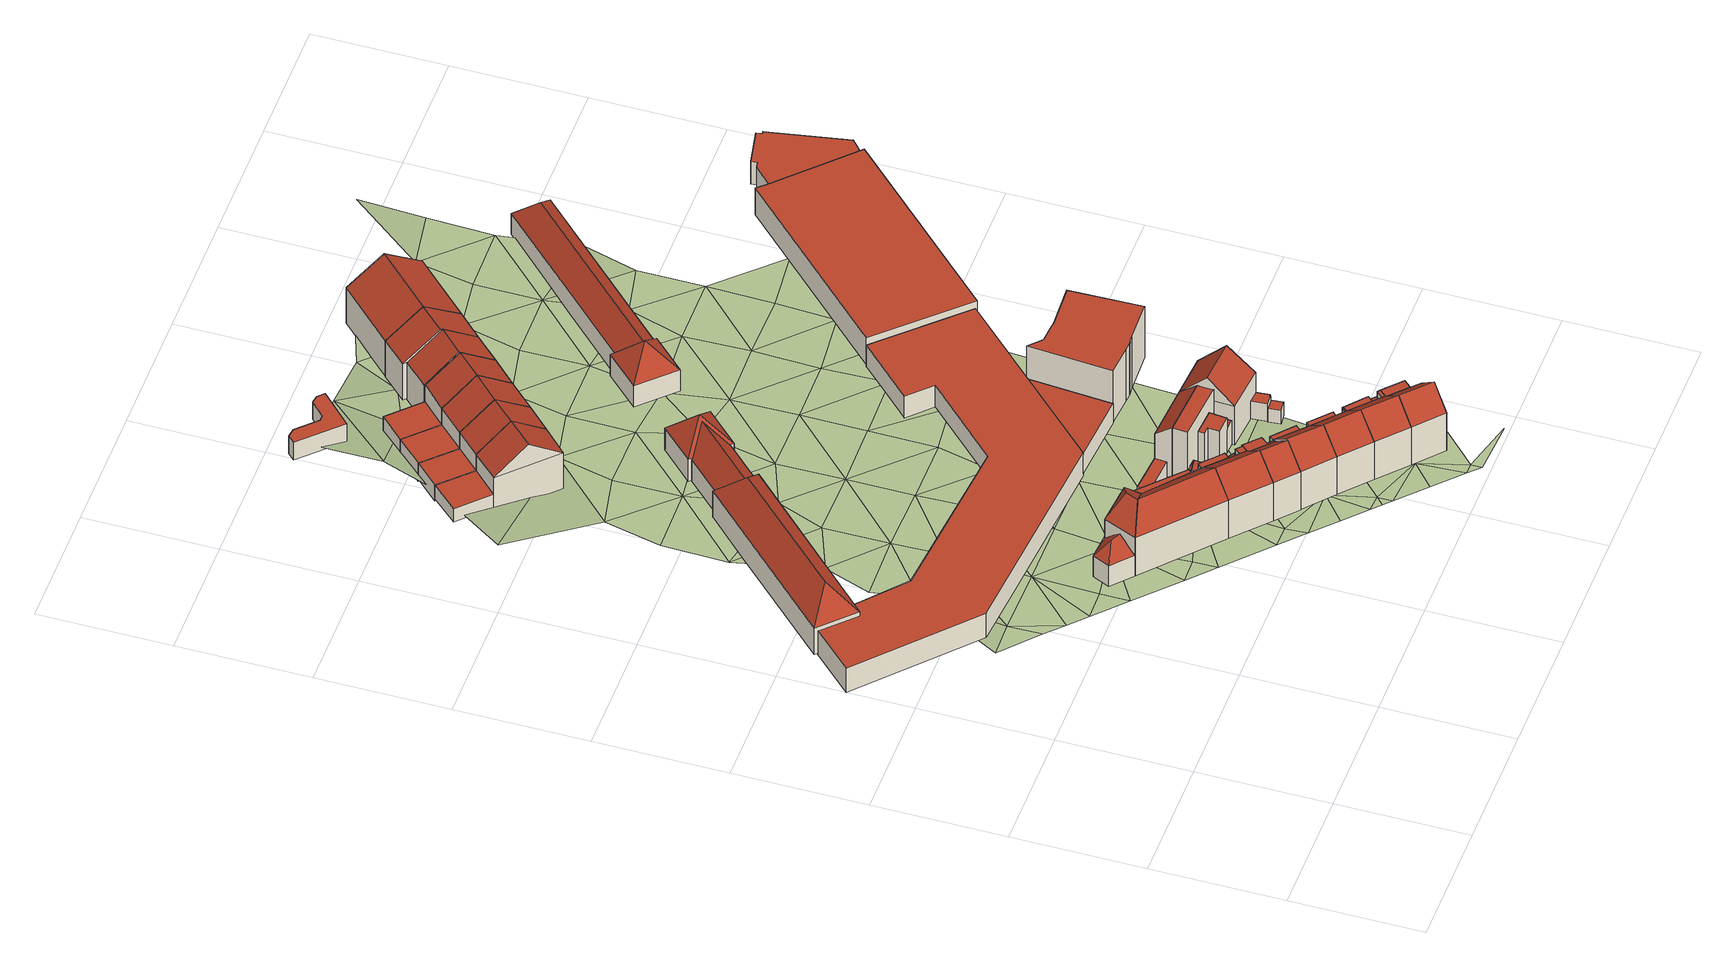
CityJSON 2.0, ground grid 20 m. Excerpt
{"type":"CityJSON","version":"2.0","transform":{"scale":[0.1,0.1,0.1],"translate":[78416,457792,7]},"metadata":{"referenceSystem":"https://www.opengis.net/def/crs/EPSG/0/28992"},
"CityObjects":{
"building1":{"type":"Building","children":["building1-1","building1-2","building1-3","building1-4"]},
"building1-1":{"type":"BuildingPart","attributes":{"RelativeEavesHeight":6.67,"AbsoluteEavesHeight":14.8,"RelativeRidgeHeight":6.67,"AbsoluteRidgeHeight":14.8,"roofType":"1000"},"parents":["building1"],"geometry":[{"type":"Solid","lod":"2","boundaries":[[[[0,1,2,3]],[[1,4,5,2]],[[4,6,7,5]],[[6,0,3,7]],[[6,4,1,0]],[[3,2,5,7]]]],"semantics":{"surfaces":[{"type":"WallSurface"},{"type":"RoofSurface","Slope":90,"Direction":0},{"type":"GroundSurface"}],"values":[[0,0,0,0,1,2]]}}]},
"building1-2":{"type":"BuildingPart","attributes":{"RelativeEavesHeight":7.09,"AbsoluteEavesHeight":15.15,"RelativeRidgeHeight":10.22,"AbsoluteRidgeHeight":18.29,"roofType":"1130"},"parents":["building1"],"geometry":[{"type":"Solid","lod":"2","boundaries":[[[[8,9,10,11]],[[9,12,13,10]],[[12,14,5,13]],[[14,8,11,5]],[[12,9,15]],[[8,14,16]],[[9,8,16,15]],[[14,12,15,16]],[[11,10,13,5]]]],"semantics":{"surfaces":[{"type":"WallSurface"},{"type":"RoofSurface","Slope":32.22,"Direction":4.89},{"type":"RoofSurface","Slope":48.17,"Direction":292.42},{"type":"RoofSurface","Slope":50.51,"Direction":102.4},{"type":"GroundSurface"}],"values":[[0,0,0,0,1,0,2,3,4]]}}]},
"building1-3":{"type":"BuildingPart","attributes":{"RelativeEavesHeight":3.82,"AbsoluteEavesHeight":11.85,"RelativeRidgeHeight":6.2,"AbsoluteRidgeHeight":14.24,"roofType":"1130"},"parents":["building1"],"geometry":[{"type":"Solid","lod":"2","boundaries":[[[[17,18,19,20]],[[18,21,22,19]],[[21,23,24,22]],[[23,17,20,24]],[[21,18,25]],[[17,23,26]],[[18,17,26,25]],[[23,21,25,26]],[[20,19,22,24]]]],"semantics":{"surfaces":[{"type":"WallSurface"},{"type":"RoofSurface","Slope":41.16,"Direction":293.66},{"type":"RoofSurface","Slope":43.84,"Direction":216.11},{"type":"RoofSurface","Slope":43.74,"Direction":10.55},{"type":"GroundSurface"}],"values":[[0,0,0,0,1,0,2,3,4]]}}]},
"building1-4":{"type":"BuildingPart","attributes":{"RelativeEavesHeight":7.12,"AbsoluteEavesHeight":15.15,"RelativeRidgeHeight":10.25,"AbsoluteRidgeHeight":18.29,"roofType":"1030"},"parents":["building1"],"geometry":[{"type":"Solid","lod":"2","boundaries":[[[[27,8,20,28]],[[8,14,29,20]],[[14,30,31,29]],[[30,27,28,31]],[[14,8,16]],[[27,30,32]],[[8,27,32,16]],[[30,14,16,32]],[[28,20,29,31]]]],"semantics":{"surfaces":[{"type":"WallSurface"},{"type":"RoofSurface","Slope":49.26,"Direction":221.69},{"type":"RoofSurface","Slope":49.19,"Direction":41.28},{"type":"GroundSurface"}],"values":[[0,0,0,0,0,0,1,2,3]]}}]},
"building2":{"type":"Building","children":["building2-1","building2-2"]},
"building2-1":{"type":"BuildingPart","attributes":{"RelativeEavesHeight":6.81,"AbsoluteEavesHeight":15.68,"RelativeRidgeHeight":10.76,"AbsoluteRidgeHeight":19.63,"roofType":"1030"},"parents":["building2"],"geometry":[{"type":"Solid","lod":"2","boundaries":[[[[33,34,35,36]],[[34,37,38,35]],[[37,39,40,38]],[[39,33,36,40]],[[37,34,41]],[[33,39,42]],[[34,33,42,41]],[[39,37,41,42]],[[36,35,38,40]]]],"semantics":{"surfaces":[{"type":"WallSurface"},{"type":"RoofSurface","Slope":53.7,"Direction":314.5},{"type":"RoofSurface","Slope":53.7,"Direction":134.6},{"type":"GroundSurface"}],"values":[[0,0,0,0,0,0,1,2,3]]}}]},
"building2-2":{"type":"BuildingPart","attributes":{"RelativeEavesHeight":2.49,"AbsoluteEavesHeight":12.59,"RelativeRidgeHeight":2.49,"AbsoluteRidgeHeight":12.59,"roofType":"1000"},"parents":["building2"],"geometry":[{"type":"Solid","lod":"2","boundaries":[[[[43,44,45,46]],[[44,47,48,45]],[[47,49,50,48]],[[49,43,46,50]],[[49,47,44,43]],[[46,45,48,50]]]],"semantics":{"surfaces":[{"type":"WallSurface"},{"type":"RoofSurface","Slope":90,"Direction":0},{"type":"GroundSurface"}],"values":[[0,0,0,0,1,2]]}}]},
"building3":{"type":"Building","children":["building3-1","building3-2","building3-3","building3-4","building3-5"]},
"building3-1":{"type":"BuildingPart","attributes":{"RelativeEavesHeight":7.13,"AbsoluteEavesHeight":15.15,"RelativeRidgeHeight":10.26,"AbsoluteRidgeHeight":18.29,"roofType":"1030"},"parents":["building3"],"geometry":[{"type":"Solid","lod":"2","boundaries":[[[[51,27,28,52]],[[27,30,31,28]],[[30,53,54,31]],[[53,51,52,54]],[[30,27,32]],[[51,53,55]],[[27,51,55,32]],[[53,30,32,55]],[[52,28,31,54]]]],"semantics":{"surfaces":[{"type":"WallSurface"},{"type":"RoofSurface","Slope":49.34,"Direction":222.06},{"type":"RoofSurface","Slope":49.34,"Direction":42.5},{"type":"GroundSurface"}],"values":[[0,0,0,0,0,0,1,2,3]]}}]},
"building3-2":{"type":"BuildingPart","attributes":{"RelativeEavesHeight":2.59,"AbsoluteEavesHeight":10.77,"RelativeRidgeHeight":2.59,"AbsoluteRidgeHeight":10.77,"roofType":"1000"},"parents":["building3"],"geometry":[{"type":"Solid","lod":"2","boundaries":[[[[56,57,58,59]],[[57,60,61,58]],[[60,62,63,61]],[[62,64,65,63]],[[64,66,67,65]],[[66,68,69,67]],[[68,70,71,69]],[[70,72,73,71]],[[72,56,59,73]],[[72,70,68,66,64,62,60,57,56]],[[59,58,61,63,65,67,69,71,73]]]],"semantics":{"surfaces":[{"type":"WallSurface"},{"type":"RoofSurface","Slope":90,"Direction":0},{"type":"GroundSurface"}],"values":[[0,0,0,0,0,0,0,0,0,1,2]]}}]},
"building3-3":{"type":"BuildingPart","attributes":{"RelativeEavesHeight":6.98,"AbsoluteEavesHeight":15.15,"RelativeRidgeHeight":6.98,"AbsoluteRidgeHeight":15.15,"roofType":"1000"},"parents":["building3"],"geometry":[{"type":"Solid","lod":"2","boundaries":[[[[74,75,73,76]],[[75,53,77,73]],[[53,78,79,77]],[[78,74,76,79]],[[78,53,75,74]],[[76,73,77,79]]]],"semantics":{"surfaces":[{"type":"WallSurface"},{"type":"RoofSurface","Slope":90,"Direction":0},{"type":"GroundSurface"}],"values":[[0,0,0,0,1,2]]}}]},
"building3-4":{"type":"BuildingPart","attributes":{"RelativeEavesHeight":7.03,"AbsoluteEavesHeight":15.15,"RelativeRidgeHeight":7.03,"AbsoluteRidgeHeight":15.15,"roofType":"1000"},"parents":["building3"],"geometry":[{"type":"Solid","lod":"2","boundaries":[[[[30,80,81,82]],[[80,83,84,81]],[[83,85,86,84]],[[85,87,88,86]],[[87,30,82,88]],[[87,85,83,80,30]],[[82,81,84,86,88]]]],"semantics":{"surfaces":[{"type":"WallSurface"},{"type":"RoofSurface","Slope":90,"Direction":0},{"type":"GroundSurface"}],"values":[[0,0,0,0,0,1,2]]}}]},
"building3-5":{"type":"BuildingPart","attributes":{"RelativeEavesHeight":2.61,"AbsoluteEavesHeight":10.77,"RelativeRidgeHeight":2.61,"AbsoluteRidgeHeight":10.77,"roofType":"1000"},"parents":["building3"],"geometry":[{"type":"Solid","lod":"2","boundaries":[[[[89,90,76,91]],[[90,92,79,76]],[[92,93,94,79]],[[93,89,91,94]],[[93,92,90,89]],[[91,76,79,94]]]],"semantics":{"surfaces":[{"type":"WallSurface"},{"type":"RoofSurface","Slope":90,"Direction":0},{"type":"GroundSurface"}],"values":[[0,0,0,0,1,2]]}}]},
"building4":{"type":"Building","children":["building4-1","building4-2"]},
"building4-1":{"type":"BuildingPart","attributes":{"RelativeEavesHeight":6.97,"AbsoluteEavesHeight":15.15,"RelativeRidgeHeight":6.97,"AbsoluteRidgeHeight":15.15,"roofType":"1000"},"parents":["building4"],"geometry":[{"type":"Solid","lod":"2","boundaries":[[[[95,96,97,71]],[[96,98,99,97]],[[98,100,101,99]],[[100,102,103,101]],[[102,104,105,103]],[[104,95,71,105]],[[104,102,100,98,96,95]],[[71,97,99,101,103,105]]]],"semantics":{"surfaces":[{"type":"WallSurface"},{"type":"RoofSurface","Slope":90,"Direction":0},{"type":"GroundSurface"}],"values":[[0,0,0,0,0,0,1,2]]}}]},
"building4-2":{"type":"BuildingPart","attributes":{"RelativeEavesHeight":7.13,"AbsoluteEavesHeight":15.15,"RelativeRidgeHeight":10.26,"AbsoluteRidgeHeight":18.29,"roofType":"1030"},"parents":["building4"],"geometry":[{"type":"Solid","lod":"2","boundaries":[[[[104,102,106,107]],[[102,108,109,106]],[[108,51,52,109]],[[51,104,107,52]],[[108,102,110]],[[104,51,111]],[[102,104,111,110]],[[51,108,110,111]],[[107,106,109,52]]]],"semantics":{"surfaces":[{"type":"WallSurface"},{"type":"RoofSurface","Slope":48,"Direction":42.51},{"type":"RoofSurface","Slope":48,"Direction":222.06},{"type":"GroundSurface"}],"values":[[0,0,0,0,0,0,1,2,3]]}}]},
"building5":{"type":"Building","children":["building5-1","building5-2"]},
"building5-1":{"type":"BuildingPart","attributes":{"RelativeEavesHeight":7.06,"AbsoluteEavesHeight":15.68,"RelativeRidgeHeight":11.01,"AbsoluteRidgeHeight":19.63,"roofType":"1030"},"parents":["building5"],"geometry":[{"type":"Solid","lod":"2","boundaries":[[[[112,37,113,114]],[[37,34,115,113]],[[34,116,117,115]],[[116,112,114,117]],[[34,37,41]],[[112,116,118]],[[37,112,118,41]],[[116,34,41,118]],[[114,113,115,117]]]],"semantics":{"surfaces":[{"type":"WallSurface"},{"type":"RoofSurface","Slope":53.75,"Direction":134.59},{"type":"RoofSurface","Slope":53.75,"Direction":314.5},{"type":"GroundSurface"}],"values":[[0,0,0,0,0,0,1,2,3]]}}]},
"building5-2":{"type":"BuildingPart","attributes":{"RelativeEavesHeight":2.95,"AbsoluteEavesHeight":12.59,"RelativeRidgeHeight":2.95,"AbsoluteRidgeHeight":12.59,"roofType":"1000"},"parents":["building5"],"geometry":[{"type":"Solid","lod":"2","boundaries":[[[[49,47,119,120]],[[47,121,122,119]],[[121,123,124,122]],[[123,49,120,124]],[[123,121,47,49]],[[120,119,122,124]]]],"semantics":{"surfaces":[{"type":"WallSurface"},{"type":"RoofSurface","Slope":90,"Direction":0},{"type":"GroundSurface"}],"values":[[0,0,0,0,1,2]]}}]},
"building6":{"type":"Building","children":["building6-1","building6-2"]},
"building6-1":{"type":"BuildingPart","attributes":{"RelativeEavesHeight":7.09,"AbsoluteEavesHeight":15.15,"RelativeRidgeHeight":10.22,"AbsoluteRidgeHeight":18.29,"roofType":"1030"},"parents":["building6"],"geometry":[{"type":"Solid","lod":"2","boundaries":[[[[125,108,126,127]],[[108,128,129,126]],[[128,130,131,129]],[[130,125,127,131]],[[128,108,132]],[[125,130,133]],[[108,125,133,132]],[[130,128,132,133]],[[127,126,129,131]]]],"semantics":{"surfaces":[{"type":"WallSurface"},{"type":"RoofSurface","Slope":49.37,"Direction":222.18},{"type":"RoofSurface","Slope":49.37,"Direction":42.86},{"type":"GroundSurface"}],"values":[[0,0,0,0,0,0,1,2,3]]}}]},
"building6-2":{"type":"BuildingPart","attributes":{"RelativeEavesHeight":6.64,"AbsoluteEavesHeight":14.85,"RelativeRidgeHeight":6.64,"AbsoluteRidgeHeight":14.85,"roofType":"1010"},"parents":["building6"],"geometry":[{"type":"Solid","lod":"2","boundaries":[[[[134,135,136,137]],[[135,138,139,136]],[[138,140,141,139]],[[140,134,137,141]],[[140,138,135,134]],[[137,136,139,141]]]],"semantics":{"surfaces":[{"type":"WallSurface"},{"type":"RoofSurface","Slope":90,"Direction":0},{"type":"GroundSurface"}],"values":[[0,0,0,0,1,2]]}}]},
"building7":{"type":"Building","attributes":{"RelativeEavesHeight":3.25,"AbsoluteEavesHeight":15.16,"RelativeRidgeHeight":3.25,"AbsoluteRidgeHeight":15.16,"roofType":"1000"},"geometry":[{"type":"Solid","lod":"2","boundaries":[[[[142,143,144,145]],[[143,146,147,144]],[[146,148,149,147]],[[148,150,151,149]],[[150,152,153,151]],[[152,154,155,153]],[[154,156,157,155]],[[156,158,159,157]],[[158,142,145,159]],[[158,156,154,152,150,148,146,143,142]],[[145,144,147,149,151,153,155,157,159]]]],"semantics":{"surfaces":[{"type":"WallSurface"},{"type":"RoofSurface","Slope":90,"Direction":0},{"type":"GroundSurface"}],"values":[[0,0,0,0,0,0,0,0,0,1,2]]}}]},
"building8":{"type":"Building","children":["building8-1","building8-2","building8-3","building8-4","building8-5","building8-6"]},
"building8-1":{"type":"BuildingPart","attributes":{"RelativeEavesHeight":9.5,"AbsoluteEavesHeight":17.75,"RelativeRidgeHeight":9.5,"AbsoluteRidgeHeight":17.75,"roofType":"1000"},"parents":["building8"],"geometry":[{"type":"Solid","lod":"2","boundaries":[[[[160,161,162,163]],[[161,164,165,162]],[[164,166,167,165]],[[166,160,163,167]],[[166,164,161,160]],[[163,162,165,167]]]],"semantics":{"surfaces":[{"type":"WallSurface"},{"type":"RoofSurface","Slope":90,"Direction":0},{"type":"GroundSurface"}],"values":[[0,0,0,0,1,2]]}}]},
"building8-2":{"type":"BuildingPart","attributes":{"RelativeEavesHeight":8.44,"AbsoluteEavesHeight":16.75,"RelativeRidgeHeight":9.45,"AbsoluteRidgeHeight":17.75,"roofType":"1010"},"parents":["building8"],"geometry":[{"type":"Solid","lod":"2","boundaries":[[[[164,168,169,165]],[[168,170,171,169]],[[170,166,167,171]],[[166,164,165,167]],[[166,170,168,164]],[[165,169,171,167]]]],"semantics":{"surfaces":[{"type":"WallSurface"},{"type":"RoofSurface","Slope":52.77,"Direction":3.96},{"type":"GroundSurface"}],"values":[[0,0,0,0,1,2]]}}]},
"building8-3":{"type":"BuildingPart","attributes":{"RelativeEavesHeight":4.58,"AbsoluteEavesHeight":12.94,"RelativeRidgeHeight":4.58,"AbsoluteRidgeHeight":12.94,"roofType":"1000"},"parents":["building8"],"geometry":[{"type":"Solid","lod":"2","boundaries":[[[[172,173,174,175]],[[173,176,177,174]],[[176,178,179,177]],[[178,172,175,179]],[[178,176,173,172]],[[175,174,177,179]]]],"semantics":{"surfaces":[{"type":"WallSurface"},{"type":"RoofSurface","Slope":90,"Direction":0},{"type":"GroundSurface"}],"values":[[0,0,0,0,1,2]]}}]},
"building8-4":{"type":"BuildingPart","attributes":{"RelativeEavesHeight":6.63,"AbsoluteEavesHeight":14.94,"RelativeRidgeHeight":6.63,"AbsoluteRidgeHeight":14.94,"roofType":"1000"},"parents":["building8"],"geometry":[{"type":"Solid","lod":"2","boundaries":[[[[180,181,182,183]],[[181,184,185,182]],[[184,186,187,185]],[[186,188,189,187]],[[188,190,191,189]],[[190,180,183,191]],[[190,188,186,184,181,180]],[[183,182,185,187,189,191]]]],"semantics":{"surfaces":[{"type":"WallSurface"},{"type":"RoofSurface","Slope":90,"Direction":0},{"type":"GroundSurface"}],"values":[[0,0,0,0,0,0,1,2]]}}]},
"building8-5":{"type":"BuildingPart","attributes":{"RelativeEavesHeight":2.83,"AbsoluteEavesHeight":11.07,"RelativeRidgeHeight":2.83,"AbsoluteRidgeHeight":11.07,"roofType":"1000"},"parents":["building8"],"geometry":[{"type":"Solid","lod":"2","boundaries":[[[[192,193,194,195]],[[193,196,197,194]],[[196,198,199,197]],[[198,192,195,199]],[[198,196,193,192]],[[195,194,197,199]]]],"semantics":{"surfaces":[{"type":"WallSurface"},{"type":"RoofSurface","Slope":90,"Direction":0},{"type":"GroundSurface"}],"values":[[0,0,0,0,1,2]]}}]},
"building8-6":{"type":"BuildingPart","attributes":{"RelativeEavesHeight":2.52,"AbsoluteEavesHeight":10.77,"RelativeRidgeHeight":2.52,"AbsoluteRidgeHeight":10.77,"roofType":"1000"},"parents":["building8"],"geometry":[{"type":"Solid","lod":"2","boundaries":[[[[200,64,65,201]],[[64,62,63,65]],[[62,200,201,63]],[[62,64,200]],[[201,65,63]]]],"semantics":{"surfaces":[{"type":"WallSurface"},{"type":"RoofSurface","Slope":90,"Direction":0},{"type":"GroundSurface"}],"values":[[0,0,0,1,2]]}}]},
"building9":{"type":"Building","children":["building9-1","building9-2"]},
"building9-1":{"type":"BuildingPart","attributes":{"RelativeEavesHeight":7.06,"AbsoluteEavesHeight":15.68,"RelativeRidgeHeight":11.01,"AbsoluteRidgeHeight":19.63,"roofType":"1030"},"parents":["building9"],"geometry":[{"type":"Solid","lod":"2","boundaries":[[[[202,112,114,203]],[[112,116,117,114]],[[116,204,205,117]],[[204,202,203,205]],[[116,112,118]],[[202,204,206]],[[112,202,206,118]],[[204,116,118,206]],[[203,114,117,205]]]],"semantics":{"surfaces":[{"type":"WallSurface"},{"type":"RoofSurface","Slope":53.79,"Direction":134.6},{"type":"RoofSurface","Slope":53.79,"Direction":314.5},{"type":"GroundSurface"}],"values":[[0,0,0,0,0,0,1,2,3]]}}]},
"building9-2":{"type":"BuildingPart","attributes":{"RelativeEavesHeight":3.48,"AbsoluteEavesHeight":12.59,"RelativeRidgeHeight":3.48,"AbsoluteRidgeHeight":12.59,"roofType":"1000"},"parents":["building9"],"geometry":[{"type":"Solid","lod":"2","boundaries":[[[[123,121,207,208]],[[121,209,210,207]],[[209,211,212,210]],[[211,123,208,212]],[[211,209,121,123]],[[208,207,210,212]]]],"semantics":{"surfaces":[{"type":"WallSurface"},{"type":"RoofSurface","Slope":90,"Direction":0},{"type":"GroundSurface"}],"values":[[0,0,0,0,1,2]]}}]},
"building10":{"type":"Building","children":["building10-1","building10-2","building10-3"]},
"building10-1":{"type":"BuildingPart","attributes":{"RelativeEavesHeight":7.1,"AbsoluteEavesHeight":15.15,"RelativeRidgeHeight":10.23,"AbsoluteRidgeHeight":18.29,"roofType":"1030"},"parents":["building10"],"geometry":[{"type":"Solid","lod":"2","boundaries":[[[[213,125,127,214]],[[125,130,131,127]],[[130,215,216,131]],[[215,213,214,216]],[[130,125,133]],[[213,215,217]],[[125,213,217,133]],[[215,130,133,217]],[[214,127,131,216]]]],"semantics":{"surfaces":[{"type":"WallSurface"},{"type":"RoofSurface","Slope":49.06,"Direction":221.89},{"type":"RoofSurface","Slope":49.06,"Direction":41.99},{"type":"GroundSurface"}],"values":[[0,0,0,0,0,0,1,2,3]]}}]},
"building10-2":{"type":"BuildingPart","attributes":{"RelativeEavesHeight":6.62,"AbsoluteEavesHeight":14.81,"RelativeRidgeHeight":6.62,"AbsoluteRidgeHeight":14.81,"roofType":"1000"},"parents":["building10"],"geometry":[{"type":"Solid","lod":"2","boundaries":[[[[218,219,220,221]],[[219,222,223,220]],[[222,224,225,223]],[[224,218,221,225]],[[224,222,219,218]],[[221,220,223,225]]]],"semantics":{"surfaces":[{"type":"WallSurface"},{"type":"RoofSurface","Slope":90,"Direction":0},{"type":"GroundSurface"}],"values":[[0,0,0,0,1,2]]}}]},
"building10-3":{"type":"BuildingPart","attributes":{"RelativeEavesHeight":6.62,"AbsoluteEavesHeight":14.82,"RelativeRidgeHeight":6.62,"AbsoluteRidgeHeight":14.82,"roofType":"1000"},"parents":["building10"],"geometry":[{"type":"Solid","lod":"2","boundaries":[[[[226,227,228,229]],[[227,230,231,228]],[[230,232,233,231]],[[232,226,229,233]],[[232,230,227,226]],[[229,228,231,233]]]],"semantics":{"surfaces":[{"type":"WallSurface"},{"type":"RoofSurface","Slope":90,"Direction":0},{"type":"GroundSurface"}],"values":[[0,0,0,0,1,2]]}}]},
"building11":{"type":"Building","children":["building11-1","building11-2","building11-3"]},
"building11-1":{"type":"BuildingPart","attributes":{"RelativeEavesHeight":7.1,"AbsoluteEavesHeight":15.15,"RelativeRidgeHeight":10.23,"AbsoluteRidgeHeight":18.29,"roofType":"1030"},"parents":["building11"],"geometry":[{"type":"Solid","lod":"2","boundaries":[[[[234,213,214,235]],[[213,215,216,214]],[[215,236,237,216]],[[236,234,235,237]],[[215,213,217]],[[234,236,238]],[[213,234,238,217]],[[236,215,217,238]],[[235,214,216,237]]]],"semantics":{"surfaces":[{"type":"WallSurface"},{"type":"RoofSurface","Slope":49.16,"Direction":222.17},{"type":"RoofSurface","Slope":49.16,"Direction":42.84},{"type":"GroundSurface"}],"values":[[0,0,0,0,0,0,1,2,3]]}}]},
"building11-2":{"type":"BuildingPart","attributes":{"RelativeEavesHeight":6.62,"AbsoluteEavesHeight":14.81,"RelativeRidgeHeight":6.62,"AbsoluteRidgeHeight":14.81,"roofType":"1000"},"parents":["building11"],"geometry":[{"type":"Solid","lod":"2","boundaries":[[[[224,222,223,225]],[[222,239,240,223]],[[239,241,242,240]],[[241,224,225,242]],[[241,239,222,224]],[[225,223,240,242]]]],"semantics":{"surfaces":[{"type":"WallSurface"},{"type":"RoofSurface","Slope":90,"Direction":0},{"type":"GroundSurface"}],"values":[[0,0,0,0,1,2]]}}]},
"building11-3":{"type":"BuildingPart","attributes":{"RelativeEavesHeight":6.96,"AbsoluteEavesHeight":15.15,"RelativeRidgeHeight":6.96,"AbsoluteRidgeHeight":15.15,"roofType":"1000"},"parents":["building11"],"geometry":[{"type":"Solid","lod":"2","boundaries":[[[[243,244,245,246]],[[244,247,248,245]],[[247,236,249,248]],[[236,243,246,249]],[[236,247,244,243]],[[246,245,248,249]]]],"semantics":{"surfaces":[{"type":"WallSurface"},{"type":"RoofSurface","Slope":90,"Direction":0},{"type":"GroundSurface"}],"values":[[0,0,0,0,1,2]]}}]},
"building12":{"type":"Building","children":["building12-1","building12-2"]},
"building12-1":{"type":"BuildingPart","attributes":{"RelativeEavesHeight":7,"AbsoluteEavesHeight":15.68,"RelativeRidgeHeight":10.95,"AbsoluteRidgeHeight":19.63,"roofType":"1030"},"parents":["building12"],"geometry":[{"type":"Solid","lod":"2","boundaries":[[[[250,202,251,252]],[[202,204,253,251]],[[204,254,255,253]],[[254,250,252,255]],[[204,202,206]],[[250,254,256]],[[202,250,256,206]],[[254,204,206,256]],[[252,251,253,255]]]],"semantics":{"surfaces":[{"type":"WallSurface"},{"type":"RoofSurface","Slope":53.83,"Direction":134.59},{"type":"RoofSurface","Slope":53.83,"Direction":314.5},{"type":"GroundSurface"}],"values":[[0,0,0,0,0,0,1,2,3]]}}]},
"building12-2":{"type":"BuildingPart","attributes":{"RelativeEavesHeight":3.71,"AbsoluteEavesHeight":12.59,"RelativeRidgeHeight":3.71,"AbsoluteRidgeHeight":12.59,"roofType":"1000"},"parents":["building12"],"geometry":[{"type":"Solid","lod":"2","boundaries":[[[[211,209,257,258]],[[209,259,260,257]],[[259,261,262,260]],[[261,211,258,262]],[[261,259,209,211]],[[258,257,260,262]]]],"semantics":{"surfaces":[{"type":"WallSurface"},{"type":"RoofSurface","Slope":90,"Direction":0},{"type":"GroundSurface"}],"values":[[0,0,0,0,1,2]]}}]},
"building13":{"type":"Building","attributes":{"RelativeEavesHeight":3.68,"AbsoluteEavesHeight":12,"RelativeRidgeHeight":3.68,"AbsoluteRidgeHeight":12,"roofType":"1000"},"geometry":[{"type":"Solid","lod":"2","boundaries":[[[[263,264,265,266]],[[264,267,268,265]],[[267,263,266,268]],[[267,264,263]],[[266,265,268]]]],"semantics":{"surfaces":[{"type":"WallSurface"},{"type":"RoofSurface","Slope":90,"Direction":183.9},{"type":"GroundSurface"}],"values":[[0,0,0,1,2]]}}]},
"building14":{"type":"Building","children":["building14-1","building14-2","building14-3","building14-4","building14-5","building14-6"]},
"building14-1":{"type":"BuildingPart","attributes":{"RelativeEavesHeight":4.13,"AbsoluteEavesHeight":12.53,"RelativeRidgeHeight":8.23,"AbsoluteRidgeHeight":16.62,"roofType":"1120"},"parents":["building14"],"geometry":[{"type":"Solid","lod":"2","boundaries":[[[[269,270,271,272]],[[270,273,274,271]],[[273,275,276,274]],[[275,269,272,276]],[[270,269,277]],[[273,270,277]],[[275,273,277]],[[269,275,277]],[[272,271,274,276]]]],"semantics":{"surfaces":[{"type":"WallSurface"},{"type":"RoofSurface","Slope":40.66,"Direction":44.56},{"type":"RoofSurface","Slope":40.69,"Direction":134.52},{"type":"RoofSurface","Slope":40.66,"Direction":224.56},{"type":"RoofSurface","Slope":40.69,"Direction":314.75},{"type":"GroundSurface"}],"values":[[0,0,0,0,1,2,3,4,5]]}}]},
"building14-2":{"type":"BuildingPart","attributes":{"RelativeEavesHeight":5.06,"AbsoluteEavesHeight":12.93,"RelativeRidgeHeight":9.15,"AbsoluteRidgeHeight":17.02,"roofType":"1040"},"parents":["building14"],"geometry":[{"type":"Solid","lod":"2","boundaries":[[[[278,279,280,281]],[[279,282,283,280]],[[282,284,285,283]],[[284,278,281,285]],[[282,279,286]],[[278,284,287]],[[279,278,287,286]],[[284,282,286,287]],[[281,280,283,285]]]],"semantics":{"surfaces":[{"type":"WallSurface"},{"type":"RoofSurface","Slope":41.56,"Direction":44.25},{"type":"RoofSurface","Slope":41.56,"Direction":224.41},{"type":"RoofSurface","Slope":40.69,"Direction":314.61},{"type":"RoofSurface","Slope":40.69,"Direction":134.65},{"type":"GroundSurface"}],"values":[[0,0,0,0,1,2,3,4,5]]}}]},
"building14-3":{"type":"BuildingPart","attributes":{"RelativeEavesHeight":4.04,"AbsoluteEavesHeight":12.37,"RelativeRidgeHeight":7.54,"AbsoluteRidgeHeight":15.87,"roofType":"1040"},"parents":["building14"],"geometry":[{"type":"Solid","lod":"2","boundaries":[[[[288,289,290,291]],[[289,292,293,290]],[[292,294,295,293]],[[294,288,291,295]],[[292,289,296]],[[288,294,297]],[[289,288,297,296]],[[294,292,296,297]],[[291,290,293,295]]]],"semantics":{"surfaces":[{"type":"WallSurface"},{"type":"RoofSurface","Slope":-45.12,"Direction":44.56},{"type":"RoofSurface","Slope":-46.03,"Direction":224.25},{"type":"RoofSurface","Slope":40.39,"Direction":314.67},{"type":"RoofSurface","Slope":40.39,"Direction":134.65},{"type":"GroundSurface"}],"values":[[0,0,0,0,1,2,3,4,5]]}}]},
"building14-4":{"type":"BuildingPart","attributes":{"RelativeEavesHeight":4.51,"AbsoluteEavesHeight":12.2,"RelativeRidgeHeight":4.51,"AbsoluteRidgeHeight":12.2,"roofType":"1000"},"parents":["building14"],"geometry":[{"type":"Solid","lod":"2","boundaries":[[[[298,299,300,301]],[[299,302,303,300]],[[302,304,305,303]],[[304,306,307,305]],[[306,308,309,307]],[[308,310,311,309]],[[310,312,313,311]],[[312,314,315,313]],[[314,316,317,315]],[[316,318,319,317]],[[318,320,321,319]],[[320,298,301,321]],[[320,318,316,314,312,310,308,306,304,302,299,298]],[[301,300,303,305,307,309,311,313,315,317,319,321]]]],"semantics":{"surfaces":[{"type":"WallSurface"},{"type":"RoofSurface","Slope":90,"Direction":0},{"type":"GroundSurface"}],"values":[[0,0,0,0,0,0,0,0,0,0,0,0,1,2]]}}]},
"building14-5":{"type":"BuildingPart","attributes":{"RelativeEavesHeight":5.03,"AbsoluteEavesHeight":13.48,"RelativeRidgeHeight":5.03,"AbsoluteRidgeHeight":13.48,"roofType":"1000"},"parents":["building14"],"geometry":[{"type":"Solid","lod":"2","boundaries":[[[[322,323,324,325]],[[323,326,327,324]],[[326,328,329,327]],[[328,330,331,329]],[[330,322,325,331]],[[330,328,326,323,322]],[[325,324,327,329,331]]]],"semantics":{"surfaces":[{"type":"WallSurface"},{"type":"RoofSurface","Slope":90,"Direction":0},{"type":"GroundSurface"}],"values":[[0,0,0,0,0,1,2]]}}]},
"building14-6":{"type":"BuildingPart","attributes":{"RelativeEavesHeight":4.14,"AbsoluteEavesHeight":12.68,"RelativeRidgeHeight":4.14,"AbsoluteRidgeHeight":12.68,"roofType":"1000"},"parents":["building14"],"geometry":[{"type":"Solid","lod":"2","boundaries":[[[[332,333,334,329]],[[333,335,336,334]],[[335,337,338,336]],[[337,339,340,338]],[[339,341,342,340]],[[341,343,344,342]],[[343,345,346,344]],[[345,347,348,346]],[[347,349,350,348]],[[349,351,331,350]],[[351,332,329,331]],[[351,349,347,345,343,341,339,337,335,333,332]],[[329,334,336,338,340,342,344,346,348,350,331]]]],"semantics":{"surfaces":[{"type":"WallSurface"},{"type":"RoofSurface","Slope":90,"Direction":168.62},{"type":"GroundSurface"}],"values":[[0,0,0,0,0,0,0,0,0,0,0,1,2]]}}]},
"building15":{"type":"Building","children":["building15-1","building15-2","building15-3","building15-4"]},
"building15-1":{"type":"BuildingPart","attributes":{"RelativeEavesHeight":2.5,"AbsoluteEavesHeight":10.72,"RelativeRidgeHeight":2.5,"AbsoluteRidgeHeight":10.72,"roofType":"1000"},"parents":["building15"],"geometry":[{"type":"Solid","lod":"2","boundaries":[[[[352,353,354,355]],[[353,356,357,354]],[[356,358,359,357]],[[358,352,355,359]],[[358,356,353,352]],[[355,354,357,359]]]],"semantics":{"surfaces":[{"type":"WallSurface"},{"type":"RoofSurface","Slope":90,"Direction":0},{"type":"GroundSurface"}],"values":[[0,0,0,0,1,2]]}}]},
"building15-2":{"type":"BuildingPart","attributes":{"RelativeEavesHeight":7.1,"AbsoluteEavesHeight":15.15,"RelativeRidgeHeight":10.23,"AbsoluteRidgeHeight":18.29,"roofType":"1030"},"parents":["building15"],"geometry":[{"type":"Solid","lod":"2","boundaries":[[[[360,361,362,363]],[[361,364,365,362]],[[364,234,235,365]],[[234,360,363,235]],[[364,361,366]],[[360,234,238]],[[361,360,238,366]],[[234,364,366,238]],[[363,362,365,235]]]],"semantics":{"surfaces":[{"type":"WallSurface"},{"type":"RoofSurface","Slope":48.13,"Direction":42.23},{"type":"RoofSurface","Slope":48.13,"Direction":221.96},{"type":"GroundSurface"}],"values":[[0,0,0,0,0,0,1,2,3]]}}]},
"building15-3":{"type":"BuildingPart","attributes":{"RelativeEavesHeight":2.85,"AbsoluteEavesHeight":11.05,"RelativeRidgeHeight":2.85,"AbsoluteRidgeHeight":11.05,"roofType":"1000"},"parents":["building15"],"geometry":[{"type":"Solid","lod":"2","boundaries":[[[[367,368,369,370]],[[368,371,372,369]],[[371,373,374,372]],[[373,367,370,374]],[[373,371,368,367]],[[370,369,372,374]]]],"semantics":{"surfaces":[{"type":"WallSurface"},{"type":"RoofSurface","Slope":90,"Direction":0},{"type":"GroundSurface"}],"values":[[0,0,0,0,1,2]]}}]},
"building15-4":{"type":"BuildingPart","attributes":{"RelativeEavesHeight":6.96,"AbsoluteEavesHeight":15.15,"RelativeRidgeHeight":6.96,"AbsoluteRidgeHeight":15.15,"roofType":"1000"},"parents":["building15"],"geometry":[{"type":"Solid","lod":"2","boundaries":[[[[375,360,376,372]],[[360,247,248,376]],[[247,377,374,248]],[[377,375,372,374]],[[377,247,360,375]],[[372,376,248,374]]]],"semantics":{"surfaces":[{"type":"WallSurface"},{"type":"RoofSurface","Slope":90,"Direction":0},{"type":"GroundSurface"}],"values":[[0,0,0,0,1,2]]}}]},
"building16":{"type":"Building","children":["building16-1","building16-2","building16-3"]},
"building16-1":{"type":"BuildingPart","attributes":{"RelativeEavesHeight":7.33,"AbsoluteEavesHeight":15.74,"RelativeRidgeHeight":11.29,"AbsoluteRidgeHeight":19.7,"roofType":"1030"},"parents":["building16"],"geometry":[{"type":"Solid","lod":"2","boundaries":[[[[378,379,380,381]],[[379,170,382,380]],[[170,383,384,382]],[[383,378,381,384]],[[170,379,385]],[[378,383,386]],[[379,378,386,385]],[[383,170,385,386]],[[381,380,382,384]]]],"semantics":{"surfaces":[{"type":"WallSurface"},{"type":"RoofSurface","Slope":45.73,"Direction":184.37},{"type":"RoofSurface","Slope":45.73,"Direction":4.21},{"type":"GroundSurface"}],"values":[[0,0,0,0,0,0,1,2,3]]}}]},
"building16-2":{"type":"BuildingPart","attributes":{"RelativeEavesHeight":3.37,"AbsoluteEavesHeight":11.93,"RelativeRidgeHeight":3.37,"AbsoluteRidgeHeight":11.93,"roofType":"1000"},"parents":["building16"],"geometry":[{"type":"Solid","lod":"2","boundaries":[[[[387,388,389,390]],[[388,391,392,389]],[[391,393,394,392]],[[393,395,396,394]],[[395,397,398,396]],[[397,399,400,398]],[[399,387,390,400]],[[399,397,395,393,391,388,387]],[[390,389,392,394,396,398,400]]]],"semantics":{"surfaces":[{"type":"WallSurface"},{"type":"RoofSurface","Slope":90,"Direction":0},{"type":"GroundSurface"}],"values":[[0,0,0,0,0,0,0,1,2]]}}]},
"building16-3":{"type":"BuildingPart","attributes":{"RelativeEavesHeight":2.64,"AbsoluteEavesHeight":11.13,"RelativeRidgeHeight":2.64,"AbsoluteRidgeHeight":11.13,"roofType":"1000"},"parents":["building16"],"geometry":[{"type":"Solid","lod":"2","boundaries":[[[[401,402,403,404]],[[402,405,406,403]],[[405,407,408,406]],[[407,401,404,408]],[[407,405,402,401]],[[404,403,406,408]]]],"semantics":{"surfaces":[{"type":"WallSurface"},{"type":"RoofSurface","Slope":90,"Direction":0},{"type":"GroundSurface"}],"values":[[0,0,0,0,1,2]]}}]},
"building17":{"type":"Building","attributes":{"RelativeEavesHeight":6.93,"AbsoluteEavesHeight":15.68,"RelativeRidgeHeight":10.88,"AbsoluteRidgeHeight":19.63,"roofType":"1030"},"geometry":[{"type":"Solid","lod":"2","boundaries":[[[[409,250,252,410]],[[250,411,412,252]],[[411,413,414,412]],[[413,409,410,414]],[[411,250,415]],[[409,413,416]],[[250,409,416,415]],[[413,411,415,416]],[[410,252,412,414]]]],"semantics":{"surfaces":[{"type":"WallSurface"},{"type":"RoofSurface","Slope":54.26,"Direction":134.58},{"type":"RoofSurface","Slope":54.27,"Direction":314.48},{"type":"GroundSurface"}],"values":[[0,0,0,0,0,0,1,2,3]]}}]},
"building18":{"type":"Building","attributes":{"RelativeEavesHeight":6.83,"AbsoluteEavesHeight":15.68,"RelativeRidgeHeight":10.78,"AbsoluteRidgeHeight":19.63,"roofType":"1030"},"geometry":[{"type":"Solid","lod":"2","boundaries":[[[[417,409,418,419]],[[409,420,421,418]],[[420,422,423,421]],[[422,417,419,423]],[[420,409,424]],[[417,422,425]],[[409,417,425,424]],[[422,420,424,425]],[[419,418,421,423]]]],"semantics":{"surfaces":[{"type":"WallSurface"},{"type":"RoofSurface","Slope":55.84,"Direction":134.59},{"type":"RoofSurface","Slope":55.84,"Direction":314.49},{"type":"GroundSurface"}],"values":[[0,0,0,0,0,0,1,2,3]]}}]},
"building19":{"type":"Building","attributes":{"RelativeEavesHeight":9.72,"AbsoluteEavesHeight":18.19,"RelativeRidgeHeight":9.72,"AbsoluteRidgeHeight":18.19,"roofType":"1000"},"geometry":[{"type":"Solid","lod":"2","boundaries":[[[[426,427,428,429]],[[427,430,431,428]],[[430,432,433,431]],[[432,434,435,433]],[[434,436,437,435]],[[436,438,439,437]],[[438,440,441,439]],[[440,442,443,441]],[[442,444,445,443]],[[444,446,447,445]],[[446,448,449,447]],[[448,450,451,449]],[[450,426,429,451]],[[450,448,446,444,442,440,438,436,434,432,430,427,426]],[[429,428,431,433,435,437,439,441,443,445,447,449,451]]]],"semantics":{"surfaces":[{"type":"WallSurface"},{"type":"RoofSurface","Slope":90,"Direction":104.72},{"type":"GroundSurface"}],"values":[[0,0,0,0,0,0,0,0,0,0,0,0,0,1,2]]}}]},
"building20":{"type":"Building","attributes":{"RelativeEavesHeight":6.72,"AbsoluteEavesHeight":15.68,"RelativeRidgeHeight":10.67,"AbsoluteRidgeHeight":19.63,"roofType":"1030"},"geometry":[{"type":"Solid","lod":"2","boundaries":[[[[422,452,453,454]],[[452,455,456,453]],[[455,417,457,456]],[[417,422,454,457]],[[455,452,458]],[[422,417,425]],[[452,422,425,458]],[[417,455,458,425]],[[454,453,456,457]]]],"semantics":{"surfaces":[{"type":"WallSurface"},{"type":"RoofSurface","Slope":55.83,"Direction":314.81},{"type":"RoofSurface","Slope":55.83,"Direction":134.73},{"type":"GroundSurface"}],"values":[[0,0,0,0,0,0,1,2,3]]}}]},
"building21":{"type":"Building","children":["building21-1","building21-2"]},
"building21-1":{"type":"BuildingPart","attributes":{"RelativeEavesHeight":3.9,"AbsoluteEavesHeight":12.45,"RelativeRidgeHeight":7.31,"AbsoluteRidgeHeight":15.87,"roofType":"1040"},"parents":["building21"],"geometry":[{"type":"Solid","lod":"2","boundaries":[[[[459,460,461,462]],[[460,463,464,461]],[[463,465,466,464]],[[465,459,462,466]],[[463,460,467]],[[459,465,468]],[[460,459,468,467]],[[465,463,467,468]],[[462,461,464,466]]]],"semantics":{"surfaces":[{"type":"WallSurface"},{"type":"RoofSurface","Slope":41.11,"Direction":44.85},{"type":"RoofSurface","Slope":-45.88,"Direction":224.78},{"type":"RoofSurface","Slope":41.17,"Direction":314.71},{"type":"RoofSurface","Slope":41.06,"Direction":134.68},{"type":"GroundSurface"}],"values":[[0,0,0,0,1,2,3,4,5]]}}]},
"building21-2":{"type":"BuildingPart","attributes":{"RelativeEavesHeight":3.92,"AbsoluteEavesHeight":12.45,"RelativeRidgeHeight":8.08,"AbsoluteRidgeHeight":16.61,"roofType":"1120"},"parents":["building21"],"geometry":[{"type":"Solid","lod":"2","boundaries":[[[[469,470,471,472]],[[470,473,474,471]],[[473,475,476,474]],[[475,469,472,476]],[[470,469,477]],[[473,470,477]],[[475,473,477]],[[469,475,477]],[[472,471,474,476]]]],"semantics":{"surfaces":[{"type":"WallSurface"},{"type":"RoofSurface","Slope":40.34,"Direction":134.63},{"type":"RoofSurface","Slope":40.28,"Direction":224.61},{"type":"RoofSurface","Slope":40.34,"Direction":314.88},{"type":"RoofSurface","Slope":40.28,"Direction":44.78},{"type":"GroundSurface"}],"values":[[0,0,0,0,1,2,3,4,5]]}}]},
"terrain1":{"type":"TINRelief","geometry":[{"type":"CompositeSurface","lod":"2","boundaries":[[[478,479,480]],[[481,479,478]],[[480,479,482]],[[479,481,483]],[[481,484,483]],[[485,486,484]],[[482,479,487]],[[484,486,483]],[[479,483,487]],[[488,482,489]],[[490,486,485]],[[485,491,490]],[[492,488,489]],[[483,486,490]],[[482,487,489]],[[493,494,491]],[[491,494,490]],[[495,492,496]],[[492,489,496]],[[483,490,497]],[[487,483,498]],[[499,495,500]],[[501,494,493]],[[483,497,498]],[[495,496,502]],[[489,487,503]],[[490,494,501]],[[493,504,501]],[[505,506,504]],[[507,499,500]],[[495,502,500]],[[508,507,509]],[[487,498,503]],[[496,489,510]],[[504,506,501]],[[497,490,511]],[[512,508,509]],[[513,506,505]],[[490,501,514]],[[489,503,510]],[[505,515,513]],[[502,496,510]],[[507,500,516]],[[490,514,511]],[[498,497,517]],[[518,513,515]],[[519,520,518]],[[507,516,509]],[[501,506,521]],[[500,502,522]],[[503,498,517]],[[497,511,517]],[[518,520,513]],[[519,523,520]],[[506,513,521]],[[502,510,522]],[[524,512,525]],[[526,520,523]],[[514,501,527]],[[510,503,528]],[[516,500,529]],[[523,530,526]],[[512,509,525]],[[503,517,528]],[[500,522,531]],[[532,524,533]],[[501,521,527]],[[513,520,534]],[[511,514,535]],[[509,516,529]],[[536,526,530]],[[500,531,529]],[[517,511,535]],[[521,513,534]],[[537,538,536]],[[522,510,539]],[[536,538,526]],[[520,526,534]],[[510,528,540]],[[514,527,535]],[[524,525,533]],[[510,540,539]],[[509,529,541]],[[528,517,542]],[[543,538,537]],[[531,522,544]],[[542,517,535]],[[525,509,545]],[[527,521,546]],[[526,538,547]],[[509,541,545]],[[522,539,544]],[[521,534,548]],[[540,528,542]],[[529,531,549]],[[533,525,550]],[[534,526,547]],[[521,548,546]],[[541,529,549]],[[535,527,551]],[[525,545,550]],[[531,544,549]],[[539,540,552]],[[540,542,552]],[[527,546,551]],[[533,550,553]],[[542,535,554]],[[545,541,555]],[[541,549,555]],[[544,539,556]],[[535,551,554]],[[539,552,556]],[[550,545,557]],[[549,544,558]],[[552,542,559]],[[545,555,560]],[[544,556,561]],[[542,554,559]],[[553,550,557]],[[555,549,558]],[[556,552,562]],[[545,560,557]],[[544,561,558]],[[562,552,559]],[[553,557,563]],[[561,556,564]],[[560,555,565]],[[556,562,564]],[[555,558,566]],[[557,560,565]],[[555,566,565]],[[558,561,567]],[[562,559,568]],[[561,564,569]],[[564,562,568]],[[563,557,570]],[[561,569,567]],[[566,558,567]],[[557,565,571]],[[557,571,570]],[[565,566,572]],[[569,564,573]],[[566,567,572]],[[567,569,573]],[[571,565,574]],[[565,572,575]],[[570,571,574]],[[565,575,574]],[[570,574,576]],[[570,576,577]]]}]}
},
"vertices":[
[494,370,78],[487,362,78],[487,362,11],[494,370,11],[425,415,78],[425,415,11],[428,431,78],[428,431,11],
[339,396,82],[361,447,82],[361,447,11],[339,396,11],[429,441,82],[429,441,11],[425,415,82],[389,425,113],[382,406,113],
[339,396,49],[308,424,49],[308,424,10],[339,396,10],[320,450,49],[320,450,10],[361,447,49],[361,447,10],[333,429,72],[350,422,72],
[449,298,82],[449,298,10],[425,415,10],[498,353,82],[498,353,10],[473,325,113],
[172,1263,87],[209,1300,87],[209,1300,19],[172,1263,19],[286,1225,87],[286,1225,19],[249,1188,87],[249,1188,19],[248,1263,126],[211,1225,126],
[172,1263,56],[128,1306,56],[128,1306,31],[172,1263,31],[164,1345,56],[164,1345,31],[209,1300,56],[209,1300,31],
[501,251,82],[501,251,10],[549,305,82],[549,305,10],[525,278,113],
[528,339,38],[536,348,38],[536,348,12],[528,339,12],[533,350,38],[533,350,12],[533,379,38],[533,379,12],[553,382,38],[553,382,12],[551,354,38],[551,354,12],[583,334,38],[583,334,12],[558,315,38],[558,315,12],[557,313,38],[557,313,12],
[548,321,82],[557,313,82],[548,321,12],[549,305,12],[541,313,82],[541,313,12],
[505,360,82],[505,360,11],[498,353,11],[528,339,82],[528,339,11],[536,332,82],[536,332,11],[529,324,82],[529,324,11],
[536,332,38],[548,321,38],[536,332,12],[541,313,38],[529,324,38],[529,324,12],
[558,315,82],[581,294,82],[581,294,12],[573,284,82],[573,284,12],[581,276,82],[581,276,12],[579,274,82],[579,274,12],[548,303,82],[548,303,12],
[579,274,10],[548,303,10],[533,222,82],[533,222,10],[556,248,113],[524,277,113],
[320,1259,87],[286,1225,16],[320,1259,16],[209,1300,16],[243,1335,87],[243,1335,16],[281,1297,126],
[164,1345,26],[209,1300,26],[198,1380,56],[198,1380,26],[243,1335,56],[243,1335,26],
[576,184,82],[533,222,11],[576,184,11],[582,277,82],[582,277,11],[624,238,82],[624,238,11],[558,250,113],[600,211,113],
[582,277,79],[589,285,79],[589,285,12],[582,277,12],[621,257,79],[621,257,12],[613,248,79],[613,248,12],
[168,1556,82],[182,1554,82],[182,1554,49],[168,1556,49],[211,1525,82],[211,1525,49],[220,1525,82],[220,1525,49],[242,1546,82],[242,1546,49],[254,1544,82],[254,1544,49],[263,1535,82],[263,1535,49],[215,1488,82],[215,1488,49],[158,1546,82],[158,1546,49],
[624,377,108],[533,384,108],[533,384,13],[624,377,13],[535,407,108],[535,407,13],[625,401,108],[625,401,13],
[537,433,87],[537,433,13],[626,427,87],[626,427,13],
[624,377,59],[622,350,59],[622,350,14],[624,377,14],[605,351,59],[605,351,14],[608,378,59],[608,378,14],
[605,351,79],[577,353,79],[577,353,13],[605,351,13],[578,370,79],[578,370,13],[567,371,79],[567,371,13],[568,381,79],[568,381,13],[608,378,79],[608,378,13],
[536,415,41],[474,419,41],[474,419,12],[536,415,12],[475,438,41],[475,438,12],[537,433,41],[537,433,12],
[533,384,38],[533,384,12],
[357,1297,87],[357,1297,16],[280,1373,87],[280,1373,16],[319,1335,126],
[198,1380,21],[243,1335,21],[235,1418,56],[235,1418,21],[280,1373,56],[280,1373,21],
[620,145,82],[620,145,11],[668,199,82],[668,199,11],[644,172,113],
[666,200,78],[675,209,78],[675,209,12],[666,200,12],[676,208,78],[676,208,12],[668,199,78],[668,199,12],
[624,238,78],[632,246,78],[632,246,12],[624,238,12],[663,218,78],[663,218,12],[655,210,78],[655,210,12],
[663,106,82],[663,106,11],[711,159,82],[711,159,11],[687,132,113],
[707,182,78],[707,182,12],[698,172,78],[698,172,12],
[707,163,82],[716,172,82],[716,172,12],[707,163,12],[720,169,82],[720,169,12],[711,159,12],
[393,1333,87],[357,1297,17],[393,1333,17],[280,1373,17],[316,1409,87],[316,1409,17],[354,1371,126],
[235,1418,19],[280,1373,19],[270,1454,56],[270,1454,19],[316,1409,56],[316,1409,19],
[612,517,50],[505,525,50],[505,525,13],[612,517,13],[622,645,50],[622,645,13],
[370,1082,55],[420,1033,55],[420,1033,14],[370,1082,14],[371,983,55],[371,983,14],[321,1032,55],[321,1032,14],[370,1032,96],
[56,764,59],[269,980,59],[269,980,9],[56,764,9],[320,931,59],[320,931,9],[106,715,59],[106,715,9],[269,930,100],[107,765,100],
[273,976,54],[324,1028,54],[324,1028,13],[273,976,13],[367,987,54],[367,987,13],[316,935,54],[316,935,13],[370,1032,89],[269,930,89],
[458,647,52],[568,759,52],[568,759,7],[458,647,7],[534,792,52],[534,792,7],[614,873,52],[614,873,7],[729,754,52],[729,754,7],[505,525,52],[505,525,7],[164,552,52],[164,552,7],[1,700,52],[1,700,7],[60,760,52],[60,760,7],[106,715,52],[106,715,7],[123,731,52],[123,731,7],[193,670,52],[193,670,7],
[731,752,65],[614,873,65],[614,873,15],[731,752,15],[847,1109,65],[847,1109,15],[863,1092,65],[863,1092,15],[966,992,65],[966,992,15],
[863,1092,57],[894,1123,57],[894,1123,15],[903,1125,57],[903,1125,15],[902,1134,57],[902,1134,15],[958,1145,57],[958,1145,15],[960,1136,57],[960,1136,15],[963,1137,57],[963,1137,15],[986,1014,57],[986,1014,15],[965,996,57],[965,996,15],[967,994,57],[967,994,15],[966,992,57],
[760,133,37],[721,167,37],[721,167,12],[760,133,12],[742,192,37],[742,192,12],[781,157,37],[781,157,12],
[710,158,82],[751,120,82],[751,120,11],[710,158,11],[705,69,82],[705,69,11],[728,94,113],
[761,131,41],[751,120,41],[751,120,12],[761,131,12],[738,132,41],[738,132,12],[748,143,41],[748,143,12],
[738,132,82],[710,158,12],[748,143,82],
[695,340,87],[622,346,87],[622,346,14],[695,340,14],[626,427,14],[692,422,87],[692,422,14],[624,386,127],[693,381,127],
[676,342,49],[695,340,49],[695,340,16],[676,342,16],[695,341,49],[695,341,16],[697,320,49],[697,320,16],[695,320,49],[695,320,16],[695,318,49],[695,318,16],[678,317,49],[678,317,16],
[695,318,41],[697,300,41],[697,300,15],[695,318,15],[680,298,41],[680,298,15],[678,317,41],[678,317,15],
[429,1370,87],[429,1370,17],[315,1410,87],[315,1410,17],[351,1447,87],[351,1447,17],[354,1372,126],[390,1408,126],
[465,1406,87],[429,1370,19],[465,1406,19],[346,1451,87],[346,1451,19],[382,1488,87],[382,1488,19],[387,1410,126],[424,1447,126],
[746,516,112],[683,514,112],[683,514,15],[746,516,15],[674,513,112],[674,513,15],[670,513,112],[670,513,15],[658,514,112],[658,514,15],[612,517,112],[612,517,15],[622,645,112],[622,645,15],[641,627,112],[641,627,15],[670,625,112],[670,625,15],[674,624,112],[674,624,15],[675,624,112],[675,624,15],[676,624,112],[676,624,15],[743,627,112],[743,627,15],
[465,1571,87],[465,1571,20],[382,1488,20],[547,1489,87],[547,1489,20],[465,1406,20],[506,1530,126],
[488,1194,55],[705,1413,55],[705,1413,16],[488,1194,16],[747,1371,55],[747,1371,16],[531,1152,55],[531,1152,16],[705,1371,89],[485,1148,89],
[534,1148,55],[485,1098,55],[485,1098,15],[534,1148,15],[435,1148,55],[435,1148,15],[484,1198,55],[484,1198,15],[485,1148,96],
[191,480,10],[190,531,10],[137,530,9],[217,455,10],[201,661,16],[292,529,11],[244,430,10],[290,387,10],[290,431,10],[292,654,16],[190,729,15],[290,731,15],[381,444,12],[352,329,10],[216,801,15],[390,293,10],[390,330,10],[190,930,11],[290,830,15],[390,528,12],[393,644,15],[191,1029,12],[290,1030,14],[499,361,11],[318,902,15],[390,729,15],[457,231,10],[493,198,10],[491,231,10],[210,1116,13],[90,1229,45],[309,1215,15],[390,829,15],[489,527,13],[175,1348,37],[570,199,11],[492,436,13],[529,164,10],[290,1131,14],[470,646,15],[563,132,10],[577,119,10],[589,130,10],[588,330,13],[389,930,15],[589,108,10],[190,1427,52],[296,1435,19],[668,102,11],[590,431,15],[490,729,15],[389,1130,15],[631,69,10],[414,1044,15],[182,1523,60],[289,1531,45],[688,229,13],[587,527,14],[673,29,10],[690,13,10],[690,29,10],[491,929,15],[491,830,15],[389,1230,16],[569,737,15],[771,8,11],[490,1028,15],[406,1314,17],[688,430,16],[789,129,13],[694,330,17],[474,1121,15],[361,1464,21],[693,522,16],[590,832,15],[392,1532,23],[691,630,17],[491,1230,17],[588,930,14],[509,1420,20],[588,1129,15],[697,721,17],[489,1330,18],[590,1030,15],[642,876,14],[461,1557,24],[685,939,14],[590,1330,20],[613,1214,16],[691,1129,15],[798,824,21],[690,1029,14],[604,1517,23],[590,1430,21],[690,1229,16],[781,1037,14],[690,1431,22],[709,1312,21],[691,1531,24],[691,1631,29]
]}
